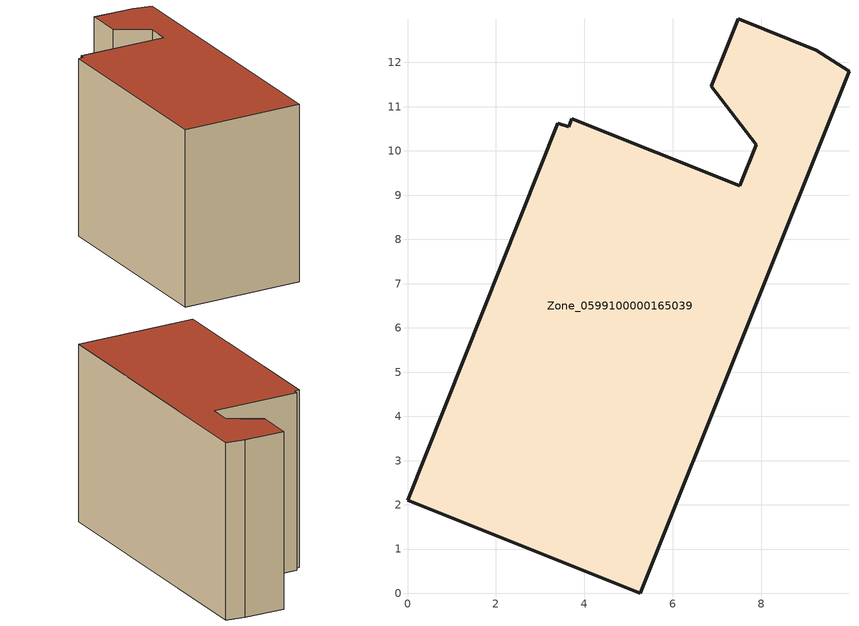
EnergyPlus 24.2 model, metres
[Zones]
Zone_0599100000165039
 floor ground (C_G): 0,2.1 3.4,10.62 3.64,10.55 3.71,10.73 7.51,9.21 7.88,10.14 6.86,11.46 7.47,12.99 9.23,12.28 9.98,11.8 5.26,0 z0.3
 wall outside (C_F): 3.4,10.62 0,2.1 5.26,0 9.98,11.8 9.23,12.28 7.47,12.99 6.86,11.46 7.88,10.14 7.51,9.21 3.71,10.73 3.64,10.55 3.4,10.62 z0.3:8.55
 roof outside (C_R): 7.51,9.21 3.71,10.73 3.64,10.55 3.4,10.62 0,2.1 5.26,0 9.98,11.8 9.23,12.28 7.47,12.99 6.86,11.46 7.88,10.14 z8.55
[BUILDING]
Pand.0599100000165039: North Axis=0; Terrain=City; Loads Convergence Tolerance Value=0.04; Temperature Convergence Tolerance Value=0.4; Solar Distribution=FullExterior; Maximum Number of Warmup Days=25; Minimum Number of Warmup Days=1
[Site:Location]
Rotterdam.The.Hague.AP_ZH_NLD Design_Conditions: Latitude=51.96; Longitude=4.45; Time Zone=1; Elevation=-4.5
[SITE:GROUNDTEMPERATURE:BUILDINGSURFACE]
18, 18, 18, 18, 18, 18, 18, 18, 18, 18, 18, 18
[MATERIAL] Thermal Absorptance=0.9; Solar Absorptance=0.7; Visible Absorptance=0.7
Name | Roughness | Thickness | Conductivity | Density | Specific Heat
G.TC.1975-1991 | MediumSmooth | 0.15 | 0.288461 | 540 | 1210
F.TC.1975-1991 | Rough | 0.3 | 0.230769 | 1920 | 840
R.TC.1975-1991 | MediumRough | 0.2 | 0.153846 | 1500 | 1000
[CONSTRUCTION]
C_G: G.TC.1975-1991
C_F: F.TC.1975-1991
C_R: R.TC.1975-1991
[ZONE]
Zone_0599100000165039: Type=1; Multiplier=1; Ceiling Height=Autocalculate; Volume=Autocalculate; Floor Area=autocalculate; Part of Total Floor Area=Yes
[ZONEINFILTRATION:DESIGNFLOWRATE]
Infil_Zone_0599100000165039: Zone or ZoneList or Space or SpaceList=Zone_0599100000165039; Schedule=AlwaysOn; Design Flow Rate Calculation Method=Flow/Area; Flow Rate per Floor Area=0.003; Constant Term Coefficient=1; Temperature Term Coefficient=0; Velocity Term Coefficient=0; Velocity Squared Term Coefficient=0
[HVACTEMPLATE:ZONE:IDEALLOADSAIRSYSTEM]
Zone_0599100000165039: Maximum Heating Supply Air Temperature=50; Minimum Cooling Supply Air Temperature=13; Maximum Heating Supply Air Humidity Ratio=0.0156; Minimum Cooling Supply Air Humidity Ratio=0.0077; Heating Limit=NoLimit; Cooling Limit=NoLimit; Dehumidification Control Type=ConstantSensibleHeatRatio; Cooling Sensible Heat Ratio=0.7; Dehumidification Setpoint=60; Humidification Control Type=None; Humidification Setpoint=30; Outdoor Air Method=None; Outdoor Air Flow Rate per Person=0.00944; Outdoor Air Flow Rate per Zone Floor Area=0; Outdoor Air Flow Rate per Zone=0; Demand Controlled Ventilation Type=None; Outdoor Air Economizer Type=NoEconomizer; Heat Recovery Type=None; Sensible Heat Recovery Effectiveness=0.7; Latent Heat Recovery Effectiveness=0.65
[ZONECONTROL:THERMOSTAT]
ThermostatControl_Zone_0599100000165039: Zone or ZoneList=Zone_0599100000165039; Control Type Schedule=DualSetpointControlType; Control 1=Thermostat_Zone_0599100000165039; Temperature Difference Between Cutout And Setpoint=0
[THERMOSTATSETPOINT:DUALSETPOINT]
Thermostat_Zone_0599100000165039: Heating Setpoint Temperature Schedule=HeatingSetpoint_Zone_0599100000165039; Cooling Setpoint Temperature Schedule=CoolingSetpoint_Zone_0599100000165039
[SCHEDULE:COMPACT]
HeatingSetpoint_Zone_0599100000165039: Through: 12/31, For: AllDays, Until: 24:00, 21
CoolingSetpoint_Zone_0599100000165039: Through: 12/31, For: AllDays, Until: 24:00, 24
DualSetpointControlType: Through: 12/31, For: AllDays, Until: 24:00, 4
AlwaysOn: Through: 12/31, For: AllDays, Until: 24:00, 1
